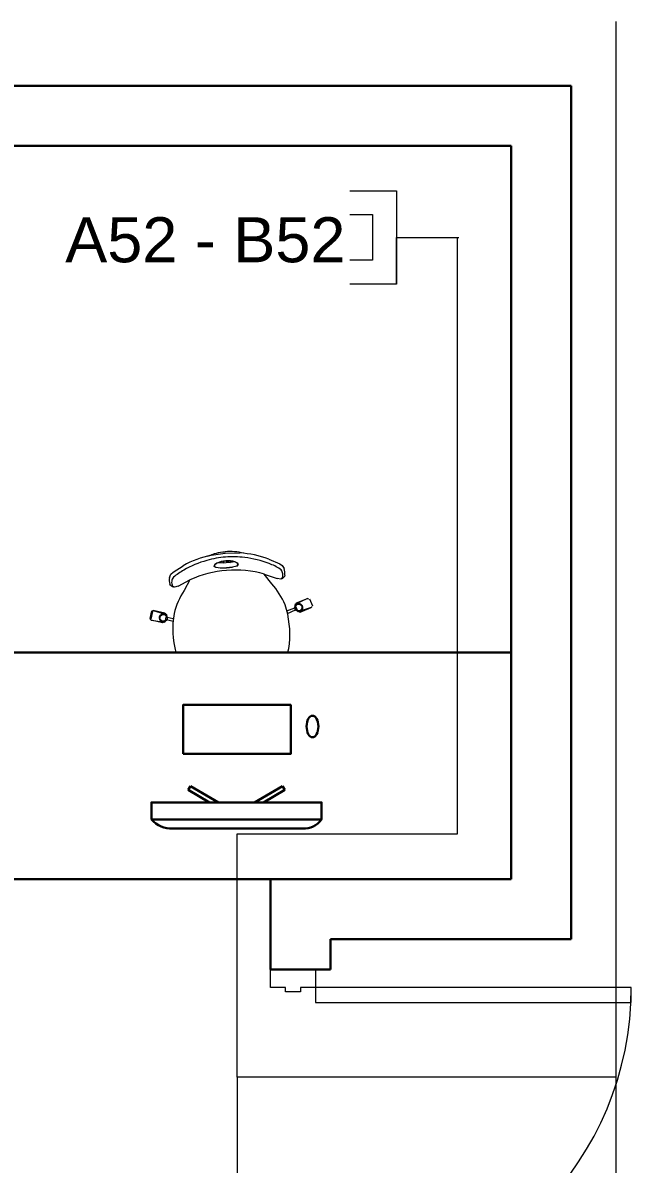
# Model space of a CAD drawing. Header units: millimetres. Extents: x 521 to 148073, y -17811 to 32040.
# Drawn here: x 67104 to 69215, y 17786 to 21690 of the extents above; entities that cross this region are included whole.
import ezdxf

# ---------------------------------------------------------------- set-up
doc = ezdxf.new("R2010")
doc.units = ezdxf.units.MM
for name, color, linetype, lineweight in [('nabytek', 7, 'Continuous', 30), ('OAP220', 1, 'Continuous', 30), ('OAP315', 5, 'Continuous', 0), ('RC3', 130, 'Continuous', 20)]:
    doc.layers.add(name, color=color, linetype=linetype, lineweight=lineweight)
doc.styles.add('PDF Arial', font='arial.ttf')

# ---------------------------------------------------------------- blocks, each defined once
blk = doc.blocks.new('*U29')
at = {"layer": 'OAP315', "flags": 128}
for points in [[(1.0299, 0.4701), (0.9954, 0.4339), (0.2361, 1.1592), (0.2707, 1.1954), (1.0299, 0.4701)], [(1.0714, 0.5135), (1.0299, 0.4701), (1.0661, 0.4356), (1.0557, 0.4247), (1.0919, 0.3902), (1.1022, 0.401), (1.1384, 0.3665), (1.1798, 0.4099), (1.0714, 0.5135)], [(-0.4206, -1.0484), (-0.3861, -1.0123), (-1.1453, -0.287), (-1.1799, -0.3231), (-0.4206, -1.0484)], [(-0.4621, -1.0918), (-0.4206, -1.0484), (-0.3845, -1.0829), (-0.3741, -1.0721), (-0.338, -1.1066), (-0.3483, -1.1175), (-0.3122, -1.152), (-0.3536, -1.1954), (-0.4621, -1.0918)]]:
    blk.add_lwpolyline(points, close=True, dxfattribs=at)
at = {"layer": 'OAP315', "extrusion": (0, 0, -1)}
blk.add_arc((-1.0299, 0.4701), 1.05, 314.7382, 43.6893, dxfattribs=at)
at = {"layer": 'OAP315'}
blk.add_arc((-0.4206, -1.0484), 1.05, 46.3107, 136.3107, dxfattribs=at)
blk = doc.blocks.new('B2000-90')
at = {"layer": 'OAP315', "rotation": 313.6892712838268}
blk.add_blockref('*U29', (1.1087, 0.42), dxfattribs=at)

msp = doc.modelspace()

# ---------------------------------------------------------------- linework, layer by layer
at = {"layer": 'nabytek'}
for p, q in [((67546.2, 19677.5), (67540, 19651.2)), ((67676.8, 19079.3), (67669.6, 19066.4)), ((67669.6, 19066.4), (67742.6, 19023.6)), ((67773.1, 19023.6), (67676.8, 19079.3)), ((67896, 19023.6), (67992.4, 19079.3)), ((67999.6, 19066.4), (67926.5, 19023.6)), ((67992.4, 19079.3), (67999.6, 19066.4)), ((68060, 18933.7), (67610.9, 18933.7))]:
    msp.add_line(p, q, dxfattribs=at)
at = {"layer": 'nabytek', "lineweight": 13}
for points in [[(67733.9, 19865.6), (67747.4, 19868.9)], [(67733.9, 19865.6), (67747.4, 19868.9)], [(67747.4, 19868.9), (67796.2, 19876.2), (67845.6, 19876.5)], [(67747.4, 19868.9), (67796.2, 19876.2), (67845.6, 19876.5)], [(67747.4, 19868.9), (67796.2, 19876.2)], [(67747.4, 19868.9), (67796.2, 19876.2)], [(67796.2, 19876.2), (67845.6, 19876.5)], [(67796.2, 19876.2), (67845.6, 19876.5)], [(67859.5, 19875.4), (67859.5, 19875.3)], [(67859.5, 19875.4), (67859.5, 19875.3)], [(67605.6, 19792.7), (67610.4, 19803.6), (67617.6, 19810.6), (67652.7, 19832.9)], [(67605.6, 19792.7), (67610.4, 19803.6), (67617.6, 19810.6), (67652.7, 19832.9)], [(67760.8, 19836.6), (67767, 19841.3), (67760.8, 19836.6), (67758.5, 19830.8)], [(67779.6, 19825.1), (67764.3, 19826.4), (67758.5, 19830.8), (67760.8, 19836.6), (67767, 19841.3)], [(67760.8, 19836.6), (67767, 19841.3), (67760.8, 19836.6), (67758.5, 19830.8)], [(67779.6, 19825.1), (67764.3, 19826.4), (67758.5, 19830.8), (67760.8, 19836.6), (67767, 19841.3)], [(67798.8, 19842.4), (67767, 19841.3)], [(67798.8, 19842.4), (67767, 19841.3)], [(67785.7, 19841.4), (67785.3, 19847.6)], [(67789.3, 19841.6), (67792.3, 19848.9), (67795.6, 19849.4), (67813.7, 19843.7)], [(67830.5, 19846.2), (67798.8, 19842.4)], [(67830.5, 19846.2), (67798.8, 19842.4)], [(67812.6, 19849.5), (67815.7, 19843.9)], [(67815.5, 19849.2), (67815.9, 19843.9)], [(67819.3, 19844.4), (67818.9, 19848.7)], [(67830.5, 19846.2), (67837.4, 19842.5), (67840.5, 19837.1), (67835.4, 19831.9), (67820.5, 19828.2)], [(67830.5, 19846.2), (67837.4, 19842.5), (67840.5, 19837.1), (67835.4, 19831.9), (67820.5, 19828.2)], [(67835.4, 19831.9), (67820.5, 19828.2)], [(67835.4, 19831.9), (67820.5, 19828.2)], [(67840.5, 19837.1), (67835.4, 19831.9), (67840.5, 19837.1), (67837.4, 19842.5)], [(67840.5, 19837.1), (67835.4, 19831.9), (67840.5, 19837.1), (67837.4, 19842.5)], [(67944.7, 19855.5), (67982.8, 19838.8), (67991, 19833.1), (67997.5, 19823)], [(67944.7, 19855.5), (67982.8, 19838.8), (67991, 19833.1), (67997.5, 19823)], [(67779.6, 19825.1), (67764.3, 19826.4)], [(67779.6, 19825.1), (67764.3, 19826.4)], [(67820.5, 19828.2), (67800.1, 19826.1), (67779.6, 19825.1)], [(67820.5, 19828.2), (67800.1, 19826.1), (67779.6, 19825.1)], [(67779.6, 19825.1), (67800.1, 19826.1)], [(67779.6, 19825.1), (67800.1, 19826.1)], [(67800.1, 19826.1), (67820.5, 19828.2)], [(67800.1, 19826.1), (67820.5, 19828.2)], [(67929.7, 19804), (67973.4, 19788.7)], [(67955.2, 19771.2), (67929.7, 19804)], [(67929.7, 19804), (67973.4, 19788.7)], [(67955.2, 19771.2), (67929.7, 19804)], [(67991.9, 19792.3), (67987.9, 19788)], [(67991.9, 19792.3), (67987.9, 19788)], [(67620.4, 19759.6), (67615.8, 19763.2)], [(67620.4, 19759.6), (67615.8, 19763.2)], [(67634.7, 19762.5), (67622.6, 19759.4)], [(67634.7, 19762.5), (67622.6, 19759.4)], [(67634.7, 19762.5), (67675.4, 19784.3)], [(67634.7, 19762.5), (67675.4, 19784.3)], [(67675.4, 19784.3), (67655.3, 19748)], [(67675.4, 19784.3), (67655.3, 19748)], [(67985.8, 19787.4), (67973.4, 19788.7)], [(67985.8, 19787.4), (67973.4, 19788.7)], [(68039.4, 19705.5), (68076.9, 19720.7), (68034.4, 19699.9)], [(68076.8, 19720.7), (68079.4, 19720.7), (68081.2, 19718.9)], [(68084.3, 19720.1), (68094.5, 19695.2)], [(67546.2, 19677.5), (67547.7, 19679.6), (67550.2, 19680)], [(67589.6, 19670.7), (67550.2, 19680), (67595.4, 19665.9)], [(68007.1, 19678.5), (68033.6, 19689)], [(68009.2, 19669.7), (68036.8, 19681.5)], [(68034.4, 19699.9), (68035.4, 19697.3), (68040, 19686.1), (68044.5, 19674.9)], [(68052.1, 19674.3), (68089.5, 19689.5), (68044.5, 19674.9)], [(68052.1, 19674.3), (68049.5, 19674.3), (68047.7, 19676.1)], [(67581.8, 19637.9), (67542.5, 19647.2), (67589.2, 19639.7)], [(67585.9, 19640.4), (67584.4, 19638.3), (67581.8, 19637.9)], [(67595.4, 19665.9), (67594.7, 19663.2), (67591.9, 19651.4), (67589.2, 19639.7)], [(67617.7, 19641.8), (67595.8, 19647.4)], [(67618.4, 19650.7), (67597.9, 19655.3)]]:
    msp.add_lwpolyline(points, dxfattribs=at)
at = {"layer": 'nabytek'}
for points in [[(68773.2, 18760.8), (66969.4, 18760.8), (66969.4, 19536.1), (68773.2, 19536.1)], [(67652.2, 19189), (67652.2, 19357.1), (68020, 19357.1), (68020, 19189)], [(67543.8, 18965.4), (67543.8, 19023.6), (68125.4, 19023.6), (68125.4, 18965.4)]]:
    msp.add_lwpolyline(points, close=True, dxfattribs=at)
at = {"layer": 'nabytek', "lineweight": 13}
for centre, radius, start, end in [((67825.2, 19521.7), 355.9, 102.6255, 118.9984), ((67825.2, 19521.7), 355.9, 102.6255, 118.9984), ((67811.5, 19692.1), 189.4, 75.3185, 94.7441), ((67811.5, 19692.1), 189.4, 75.3185, 94.7441), ((67822.1, 19521.4), 355.9, 69.8467, 86.2196), ((67822.1, 19521.4), 355.9, 69.8467, 86.2196), ((67825.6, 19519.7), 343.9, 105.6034, 119.9223), ((67825.6, 19519.7), 343.9, 105.6034, 119.9223), ((67825.6, 19519.7), 343.9, 105.6034, 119.9223), ((67825.6, 19519.7), 343.9, 105.6034, 119.9223), ((67822.1, 19536.2), 327.1, 94.3529, 105.7986), ((67822.1, 19536.2), 327.1, 94.3529, 105.7986), ((67822.1, 19536.2), 327.1, 94.3529, 105.7986), ((67822.1, 19536.2), 327.1, 94.3529, 105.7986), ((67805.8, 19759.1), 90.8, 94.721, 115.2388), ((67805.8, 19759.1), 90.8, 94.721, 115.2388), ((67822.9, 19536.3), 327.1, 83.0467, 94.4922), ((67822.9, 19536.3), 327.1, 83.0467, 94.4922), ((67822.9, 19536.3), 327.1, 83.0467, 94.4922), ((67822.9, 19536.3), 327.1, 83.0467, 94.4922), ((67804.8, 19759), 90.8, 73.6066, 94.1247), ((67804.8, 19759), 90.8, 73.6066, 94.1247), ((67822.1, 19519.5), 343.9, 68.9229, 83.2418), ((67822.1, 19519.5), 343.9, 68.9229, 83.2418), ((67822.1, 19519.5), 343.9, 68.9229, 83.2418), ((67822.1, 19519.5), 343.9, 68.9229, 83.2418), ((67879.5, 19658), 194, 57.4248, 70.0501), ((67879.5, 19658), 194, 57.4248, 70.0501), ((67879.5, 19658), 194, 57.4248, 70.0501), ((67879.5, 19658), 194, 57.4248, 70.0501), ((67658, 19783.8), 53.2, 170.3322, 195.1518), ((67658, 19783.8), 53.2, 170.3322, 195.1518), ((67635.4, 19778.2), 22.1, 137.1546, 176.3375), ((67635.4, 19778.2), 22.1, 137.1546, 176.3375), ((67635.4, 19778.2), 22.1, 137.1546, 176.3375), ((67635.4, 19778.2), 22.1, 137.1546, 176.3375), ((67747.5, 19647.8), 194, 118.794, 131.4214), ((67747.5, 19647.8), 194, 118.794, 131.4214), ((67747.5, 19647.8), 194, 118.794, 131.4214), ((67747.5, 19647.8), 194, 118.794, 131.4214), ((67828.9, 19449.9), 368, 94.3791, 114.6532), ((67828.9, 19449.9), 368, 94.3791, 114.6532), ((67828.9, 19449.9), 368, 94.3791, 114.6532), ((67828.9, 19449.9), 368, 94.3791, 114.6532), ((67829.5, 19449.9), 368, 74.192, 94.4662), ((67829.5, 19449.9), 368, 74.192, 94.4662), ((67829.5, 19449.9), 368, 74.192, 94.4662), ((67829.5, 19449.9), 368, 74.192, 94.4662), ((67970.3, 19804.1), 22.1, 12.5077, 51.6906), ((67970.3, 19804.1), 22.1, 12.5077, 51.6906), ((67970.3, 19804.1), 22.1, 12.5077, 51.6906), ((67970.3, 19804.1), 22.1, 12.5077, 51.6906), ((67968.1, 19800.6), 25.2, 340.9045, 19.3357), ((67968.1, 19800.6), 25.2, 340.9045, 19.3357), ((67968.1, 19800.6), 25.2, 340.9045, 19.3357), ((67968.1, 19800.6), 25.2, 340.9045, 19.3357), ((67947.1, 19806.1), 53.2, 353.6868, 18.5143), ((67947.1, 19806.1), 53.2, 353.6868, 18.5143), ((67638, 19775), 25.2, 169.5095, 207.9407), ((67638, 19775), 25.2, 169.5095, 207.9407), ((67638, 19775), 25.2, 169.5095, 207.9407), ((67638, 19775), 25.2, 169.5095, 207.9407), ((67748, 19587.8), 276.7, 23.7964, 41.5067), ((67748, 19587.8), 276.7, 23.7964, 41.5067), ((67888.3, 19598.6), 276.7, 147.339, 165.0494), ((67888.3, 19598.6), 276.7, 147.339, 165.0494), ((67687.8, 19598.9), 329.1, 354.2916, 17.7947), ((67687.8, 19598.9), 329.1, 354.2916, 17.7947), ((67946, 19618.8), 329.1, 171.0504, 194.5536), ((67946, 19618.8), 329.1, 171.0504, 194.5536), ((67840.5, 19578.7), 175.2, 344.969, 355.8878), ((67840.5, 19578.7), 175.2, 344.969, 355.8878)]:
    msp.add_arc(centre, radius, start, end, dxfattribs=at)
at = {"layer": 'nabytek'}
for centre, radius, start, end in [((67613.6, 19026.3), 92.7, 221.0903, 271.6783), ((68065.4, 19005.8), 72.3, 265.6855, 326.0418)]:
    msp.add_arc(centre, radius, start, end, dxfattribs=at)
msp.add_ellipse((68094.3, 19283.1), major_axis=(0, 36.8), ratio=0.550267, dxfattribs=at)
at = {"layer": 'nabytek', "lineweight": 13}
for points in [[(67747.4, 19868.9), (67753.3, 19874.2), (67774.6, 19879.4), (67795.9, 19880.9)], [(67747.4, 19868.9), (67753.3, 19874.2), (67774.6, 19879.4), (67795.9, 19880.9)], [(67991.9, 19792.3), (67991.2, 19789.8), (67988.4, 19787.6), (67985.8, 19787.4)], [(67991.9, 19792.3), (67991.2, 19789.8), (67988.4, 19787.6), (67985.8, 19787.4)], [(67999.9, 19800.3), (67998.8, 19794.6), (67993.6, 19789.2), (67987.9, 19788)], [(67999.9, 19800.3), (67998.8, 19794.6), (67993.6, 19789.2), (67987.9, 19788)], [(67620.4, 19759.6), (67614.6, 19759.9), (67608.6, 19764.4), (67606.7, 19769.9)], [(67620.4, 19759.6), (67614.6, 19759.9), (67608.6, 19764.4), (67606.7, 19769.9)], [(67622.6, 19759.4), (67619.9, 19759.1), (67616.9, 19760.8), (67615.8, 19763.2)], [(67622.6, 19759.4), (67619.9, 19759.1), (67616.9, 19760.8), (67615.8, 19763.2)], [(68037.2, 19684.4), (68032.4, 19695.9), (68039.3, 19704), (68045.9, 19703.8)], [(68048, 19677), (68041.5, 19675.8), (68033.4, 19682.7), (68033.5, 19689.4)], [(68033.5, 19689.4), (68036.8, 19702.6), (68037.8, 19705), (68039.4, 19705.5)], [(68035.8, 19687.9), (68034.2, 19693), (68038.3, 19700.2), (68043.6, 19701.3)], [(68052.1, 19680.2), (68047.6, 19677.4), (68039.6, 19679.6), (68037.2, 19684.4)], [(68043.6, 19701.3), (68048.5, 19703.4), (68056, 19699.8), (68057.6, 19694.7)], [(68045.9, 19703.8), (68052.5, 19705), (68060.6, 19698.1), (68060.4, 19691.4)], [(68060.4, 19691.4), (68061.6, 19684.9), (68054.7, 19676.8), (68048, 19677)], [(68057.6, 19694.7), (68060, 19689.9), (68057.1, 19682.2), (68052.1, 19680.2)], [(68091.4, 19693.9), (68092.2, 19692.4), (68091.1, 19690), (68089.5, 19689.5)], [(67542.5, 19647.2), (67540.8, 19647.4), (67539.4, 19649.7), (67540, 19651.2)], [(67571, 19653.6), (67569.8, 19660.1), (67576.7, 19668.2), (67583.4, 19668.1)], [(67585.4, 19641.2), (67578.9, 19640), (67570.8, 19646.9), (67571, 19653.6)], [(67580.9, 19643.7), (67575.6, 19644.9), (67571.6, 19652.1), (67573.2, 19657.3)], [(67573.2, 19657.3), (67574, 19662.6), (67580.9, 19667.2), (67586.1, 19666)], [(67595, 19650.2), (67593.3, 19645.1), (67585.8, 19641.6), (67580.9, 19643.7)], [(67583.4, 19668.1), (67589.9, 19669.2), (67598, 19662.3), (67597.8, 19655.7)], [(67597.8, 19655.7), (67599, 19649.1), (67592.1, 19641), (67585.4, 19641.2)], [(67586.1, 19666), (67591.5, 19665.6), (67596.6, 19659.2), (67595.8, 19653.9)], [(67589.6, 19670.7), (67591.2, 19670.5), (67592.6, 19668.2), (67592.1, 19666.7)]]:
    msp.add_open_spline(points, degree=3, dxfattribs=at)
at = {"layer": 'OAP220'}
for p, q in [((68978.8, 21474.5), (63994.1, 21474.5)), ((68978.8, 18555.2), (68978.8, 21474.5)), ((68773.2, 21268.9), (63994.1, 21268.9)), ((68773.2, 18760.8), (68773.2, 21268.9)), ((67950.9, 18760.8), (67950.9, 18452.4)), ((68773.2, 18760.8), (67950.9, 18760.8)), ((68156.4, 18555.2), (68156.4, 18452.4)), ((68978.8, 18555.2), (68156.4, 18555.2)), ((68156.4, 18452.4), (67950.9, 18452.4))]:
    msp.add_line(p, q, dxfattribs=at)
at = {"layer": 'RC3'}
for p, q in [((69131.5, 21694), (69131.5, 18083.7)), ((68221.5, 21115.2), (68381.1, 21115.2)), ((68381.1, 21115.2), (68381.1, 20796.1)), ((68221.5, 21033.8), (68299.7, 21033.8)), ((68299.7, 21033.8), (68299.7, 20877.4)), ((68381.1, 20796.1), (68381.1, 20955.4)), ((68381.1, 20955.4), (68595.2, 20955.4)), ((68590.1, 18915.8), (68590.1, 20956.6)), ((68299.7, 20877.4), (68221.5, 20877.4)), ((68381.1, 20796.1), (68221.5, 20796.1)), ((67837, 18083.7), (67837, 18915.8)), ((67837, 18915.8), (68590.1, 18915.8)), ((67837, 18083.7), (67837, 15720.3)), ((69131.5, 18083.7), (67837, 18083.7)), ((69131.5, 18083.7), (69131.5, 17098.6))]:
    msp.add_line(p, q, dxfattribs=at)

# ---------------------------------------------------------------- block references
at = {"layer": 'OAP315', "xscale": -1027.900945623324, "yscale": 1027.900945623324, "zscale": 1027.900945623324, "rotation": 269.9999999386879}
msp.add_blockref('B2000-90', (68105.1, 16170.5), dxfattribs=at)

# ---------------------------------------------------------------- texts
at = {"layer": 'RC3', "insert": (67249.1, 21024.8), "char_height": 154.19, "attachment_point": 1, "style": 'PDF Arial'}
msp.add_mtext_dynamic_manual_height_columns('A52 - B52', width=6638.306, gutter_width=12.8, heights=[157.4], dxfattribs=at)

doc.saveas('drawing.dxf')
